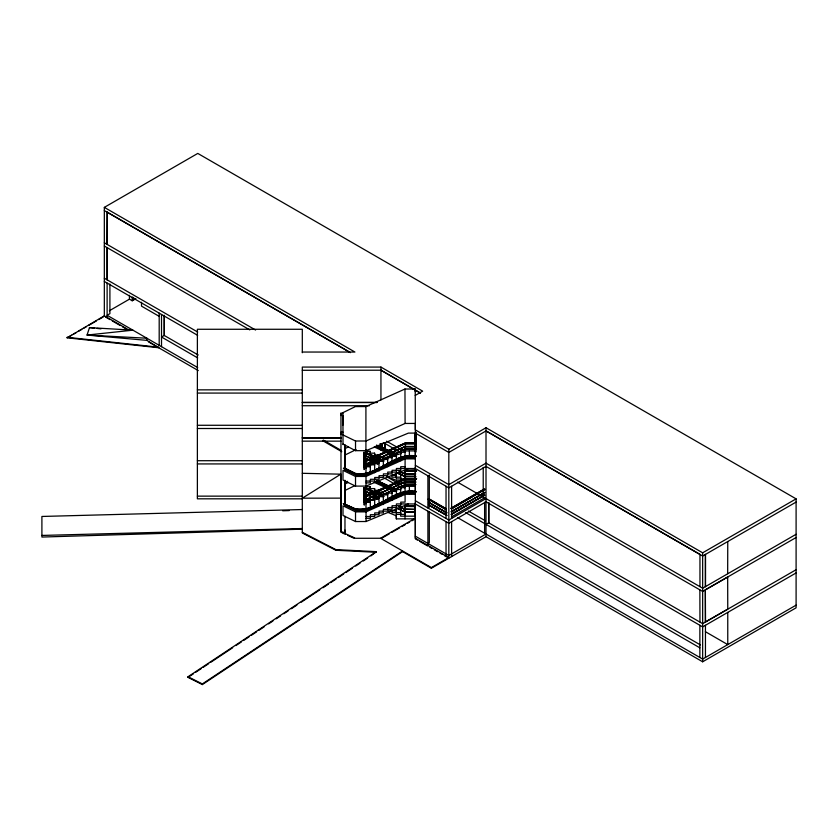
<?xml version="1.0" encoding="UTF-8"?>
<svg xmlns="http://www.w3.org/2000/svg" width="838" height="838" viewBox="0 0 838 838"><rect width="100%" height="100%" fill="white"/><g stroke="black" fill="none" stroke-linecap="round" stroke-linejoin="round"><path stroke-width="1.26" d="M405.236 451.975L405.435 443.595M405.236 449.178L365.986 466.609L364.331 466.619M146.87 340.364L146.87 338.217L87.047 335.064L132.917 330.172L89.477 327.606L87.047 335.064L146.87 340.364L158.728 347.749L67.134 337.819L104.331 315.811L129.555 330.371M380.997 370.218L420.404 393.074L380.997 370.218L302.309 370.291M202.346 684.583L202.346 683.934L402.565 550.964L402.565 551.603L202.346 684.583L188.026 677.387L188.026 676.748L376.377 551.655L370.93 555.908M188.026 677.387L193.473 673.773M195.652 672.327L201.089 668.714M203.267 667.268L208.714 663.654M210.893 662.209L232.66 647.743M235.928 645.574L241.375 641.96M243.554 640.515L248.991 636.901M251.17 635.455L256.617 631.842M258.795 630.385L264.242 626.772M268.589 623.881L272.947 620.989M276.215 618.821L280.573 615.93M283.831 613.762L288.188 610.871M291.456 608.702L296.903 605.078M301.251 602.187L319.76 589.9M323.028 587.731L328.475 584.117M330.654 582.661L336.09 579.048M338.269 577.602L343.716 573.988M345.895 572.543L352.421 568.206M355.689 566.038L360.047 563.146M363.315 560.978L367.662 558.077M340.909 498.128L340.825 474.182L302.309 498.181L340.909 498.128L341.035 531.701L355.522 538.289L380.546 538.258L415.271 518.209M104.331 316.345L104.331 207.374L197.778 153.417L796.1 498.861L796.1 607.833L702.653 661.79L486.009 536.708L431.381 568.248L402.565 551.603M107.212 212.15L107.117 244.413L107.212 212.15L349.561 352.075M109.349 310.762L129.44 299.166L132.226 300.779L135.882 298.663M67.134 337.819L71.649 335.221M73.901 333.912L76.153 332.613M78.405 331.314L81.789 329.355M84.041 328.056L86.293 326.757M88.556 325.458L96.443 320.902M98.695 319.603L103.2 316.994M415.219 395.452L422.656 391.157L380.944 367.075L302.309 367.075L302.309 532.968L335.881 550.262L376.377 552.294M415.7 456.521L416.392 456.113C394.07 451.41 377.812 477.22 355.511 473.439L344.135 467.929L355.511 473.659C377.812 477.43 394.07 451.63 416.392 456.333L405.089 456.668L366.038 474.214L355.522 474.224L343.381 468.348L355.522 474.015L366.038 473.994L405.089 456.448L415.7 456.731M417.575 540.143L415.344 538.855L415.344 423.441L405.089 423.452L366.038 440.998L355.522 441.008L343.004 434.953L342.92 412.673L355.396 406.587L365.913 406.566L404.964 389.021L415.219 389.01L415.344 429.884L448.822 449.21L486.009 427.736L702.653 552.808L796.1 498.861M699.96 586.579L699.96 554.368L486.103 430.9L448.822 452.426L415.344 433.099L408.389 433.11L366.038 450.666L355.522 450.676L343.004 444.088M343.381 503.565L355.522 509.441L366.038 509.431L405.089 491.885L416.392 491.55C394.07 486.836 377.812 512.647 355.511 508.876L343.381 503.565L355.522 509.661L366.038 509.64L405.089 492.095L416.392 491.759C394.07 487.056 377.812 512.866 355.511 509.085L343.381 503.785M446.382 509.881L428.249 499.197L428.941 498.799L445.942 508.614M428.249 499.417L428.941 499.008L445.942 508.823M486.103 466.326L448.822 487.852L415.344 468.536L396.416 468.494L396.416 472.077L387.732 472.087L387.732 475.67L379.059 475.68L379.059 479.273L370.375 479.284L370.375 482.866L366.038 482.877M446.654 512.94L428.532 502.255L446.801 512.647M446.654 515.517L428.532 504.832L446.801 515.223M381.667 538.247L389.513 533.722M391.755 532.434L399.59 527.909M401.831 526.61L405.194 524.672M407.436 523.373L409.677 522.084M411.908 520.786L414.15 519.497M450.98 508.216L484.27 488.994L484.961 489.402L451.672 508.834M450.98 508.436L484.27 489.214L484.961 489.612M451.672 508.624L484.961 489.402M451.253 511.599L484.689 492.461L451.399 511.892M451.253 511.819L484.689 492.461M451.253 514.176L484.689 495.038L451.399 514.469M451.253 514.396L484.689 495.248M451.326 517.015L484.615 497.793M486.103 498.537L448.822 520.063L415.344 500.736M427.904 543.422L429.297 542.615L429.297 511.693M486.009 534.026L448.822 555.5L415.344 536.173M380.546 538.258L431.381 567.598L448.822 557.532L415.344 538.216L415.229 502.884M796.1 502.077L702.653 556.034L486.009 430.952M699.866 589.847L699.96 622.005M796.1 534.288L702.653 588.245L486.009 463.163L448.822 484.636L415.344 465.31M705.355 589.795L705.449 622.058L705.355 589.795L727.761 576.973M796.1 537.514L702.653 591.46L486.009 466.389M705.355 622.005L727.761 609.174L727.667 576.911M796.1 569.725L702.653 623.671L457.548 482.154M796.1 572.941L702.653 626.897L486.009 501.815L448.822 523.289L415.344 503.963L396.416 503.921L396.416 507.503L387.732 507.514L387.732 511.107L379.059 511.117L379.059 514.7L370.375 514.71L370.375 518.293L366.038 518.303M796.1 605.151L702.653 659.097L457.81 517.748M348.262 446.989L344.9 448.634L344.952 470.17M344.9 455.076L356.119 449.597M345.193 482.426L347.456 481.316M348.262 482.416L344.9 484.06L344.952 505.597M344.9 490.502L354.998 485.569M365.986 460.586L405.037 443.04L415.648 443.03L405.037 443.25L365.986 460.806L364.719 460.586L365.986 460.806M416.339 443.815L405.047 443.826L365.986 461.371L363.734 461.371L365.986 461.162L405.047 443.606L416.339 443.595M365.986 464.032L405.037 446.486L415.899 446.476M365.986 466.724L405.037 449.178L416.088 449.378M415.899 449.168L405.037 449.283L365.986 466.944L364.132 466.944L364.101 455.862L365.955 455.862L378.975 461.937M415.229 433.382L415.344 458.868L405.089 458.878L366.038 476.434L355.522 476.445L343.004 470.38L343.004 480.048L355.522 486.103L366.038 486.092L408.389 468.536M416.559 478.666L405.037 478.687L364.719 496.232L405.037 478.467L416.559 478.456M383.71 495.97L365.955 487.842L363.702 487.842L363.734 496.808L365.986 496.798L405.047 479.252L416.297 479.242M364.132 499.584L365.986 499.584L405.037 481.923L415.679 481.902M415.679 482.018L405.037 482.028L365.986 499.678L364.331 499.689M364.132 499.794L365.986 499.794L405.037 481.923M344.973 505.283L356.234 510.73L366.038 510.719L405.089 493.173L415.344 493.163M415.229 467.447L415.344 494.294L405.089 494.315L366.038 511.861L355.522 511.871L343.004 505.817L343.004 515.475L355.522 521.54L366.038 521.519L408.389 503.973M282.689 510.782L289.225 510.583M302.309 529.176L41.9 537.053L41.9 516.459L302.309 509.535M41.9 535.44L302.309 528.527M344.973 516.187L344.973 532.34L341.035 532.34L340.951 413.207L342.92 413.197M342.993 432.146L341.024 432.146L341.035 434.43L343.004 434.43L343.004 444.622M416.088 443.47L416.088 451.954M416.088 446.591L405.037 446.602L365.986 464.252L364.132 464.367M416.088 446.801L405.037 446.706L365.986 464.367L364.331 464.252M405.435 449.178L416.088 449.053M370.323 464.86L374.659 464.849L374.659 463.058L379.006 463.058L379.006 461.256L383.343 461.256L383.343 459.465L387.68 459.454L387.68 457.663L392.016 457.653L392.016 455.862L396.364 455.862L396.364 454.07L400.7 454.06L400.7 452.269L405.037 452.258L405.037 450.896L415.292 450.886M365.913 406.566L365.913 451.378L370.249 451.368L370.354 473.899M383.71 460.753L365.955 452.625L363.702 452.415L365.955 452.405L383.71 460.533M374.701 472.716L374.596 453.159L370.249 453.169L370.249 451.368L365.913 451.378M379.038 470.925L378.933 454.94L374.596 454.95L374.596 453.159M364.101 456.071L365.955 455.966M364.3 456.186L365.955 456.186M383.28 460.355L383.27 456.731L378.933 456.741L378.933 454.94M415.344 457.726L405.089 457.747L366.038 475.293L356.234 475.303L344.973 469.856M364.101 458.554L365.955 458.543L377.791 464.063M387.606 458.522L383.27 458.522L383.27 456.731M364.101 458.648L365.955 458.648M364.3 458.763L365.955 458.763L376.608 463.644M364.132 464.043L365.986 464.147M365.965 464.661L370.302 464.65L370.323 466.651L364.132 466.735M367.044 466.452L370.302 466.452M405.089 466.682L400.753 466.693L400.753 470.275L392.069 470.286L392.069 473.879L383.395 473.889L383.395 477.471L374.712 477.482L374.712 481.064L366.038 481.075M364.331 469.521L364.3 452.855L364.101 461.34M405.005 470.506L415.271 470.275L405.005 470.286L405.047 479.252M405.236 487.402L405.403 470.851M405.016 470.862L416.538 470.841M416.538 471.061L405.016 471.071L405.016 480.75M415.648 473.837L405.403 473.858M405.016 473.952L415.648 474.057M415.648 476.298L405.016 476.319L396.73 472.527M396.73 472.632L405.016 476.529L415.648 476.413M405.016 476.529L415.648 476.633M416.297 479.022L405.047 479.043L365.986 496.588L363.734 496.808M415.271 480.74L400.679 480.75L400.679 477.168L391.995 477.178L391.995 475.387L396.343 475.376L396.343 478.969L405.016 478.959L405.016 483.966L415.271 483.955M405.037 482.133L415.679 482.238M415.679 484.479L405.435 484.605M415.679 484.594L405.037 484.71L365.986 502.371L364.132 502.371L364.101 491.288L365.955 491.403L378.975 497.468M405.236 484.605L415.679 484.814M370.323 500.286L374.659 500.286L374.659 498.484L379.006 498.484L379.006 496.693L383.343 496.683L383.343 494.891L387.68 494.891L387.68 493.09L392.016 493.09L392.016 491.298L396.364 491.288L396.364 489.497L400.7 489.486L400.7 487.695L405.037 487.695L405.037 486.333L415.292 486.312M365.913 486.805L370.249 486.794L370.354 509.326M364.101 496.777L364.3 488.282L364.331 504.843M383.71 496.756L364.698 488.407L383.71 496.536M374.691 507.524L374.596 488.585L370.249 488.596L370.249 486.794M379.027 505.733L378.933 490.377L374.596 490.377L374.596 488.585M364.101 491.508L365.955 491.497M364.3 491.623L365.955 491.613L378.975 497.573M383.375 504.549L383.27 492.157L378.933 492.168L378.933 490.377M387.606 493.949L383.27 493.959L383.27 492.157M365.955 494.19L364.101 494.085L365.955 493.98L376.608 499.071M364.331 496.463L364.132 504.947M365.965 500.087L370.302 500.087L370.323 502.077L364.331 502.161M364.132 502.046L370.302 501.878M405.005 505.723L415.271 505.712L415.271 506.498L405.016 506.508M405.005 505.932L415.271 505.712M405.403 506.162L405.204 514.647L405.403 506.278M405.016 506.288L415.271 506.498M414.873 509.274L405.403 509.169L414.873 509.483M405.204 509.494L399.098 506.571M388.748 510.824L396.343 510.813L396.343 518.869L415.271 518.848M405.016 511.746L414.873 511.85L405.016 511.861L396.73 508.069M405.403 511.966L414.873 512.06M396.343 514.396L405.016 514.385L405.016 518.858M414.873 514.522L415.072 506.152L415.072 514.637M415.271 516.166L400.679 516.187L400.679 512.594L391.995 512.605L391.995 510.813M366.038 516.512L374.712 516.501L374.712 512.908L383.395 512.898L383.395 509.315L392.069 509.305L392.069 505.723L400.753 505.712L400.753 502.119L405.089 502.119L405.089 493.173M302.309 352.044L354.914 352.044L104.331 207.374M197.38 389.848L302.309 389.848M197.38 393.074L302.309 393.074M302.309 402.429L377.131 402.429M302.309 402.502L377.079 402.502M302.309 405.728L369.349 405.728M197.38 425.275L302.309 425.275M197.38 428.501L302.309 428.501M302.309 437.855L341.014 437.855M302.309 437.939L340.982 437.939M302.309 441.155L340.982 441.155M197.38 460.711L302.309 460.711M197.38 463.927L302.309 463.927M197.38 496.138L302.309 496.138M302.309 498.82L197.38 498.82L197.38 329.271L302.309 329.271L302.309 352.735M302.309 473.302L340.825 474.182M302.309 532.319L335.881 549.623L376.377 551.655M89.477 327.606L94.589 328.161M97.145 328.433L100.979 328.852M67.134 337.285L158.728 347.215M386.936 476.518L405.016 483.966M387.963 512.374L396.343 515.82M342.145 532.853L345.486 534.372M347.718 535.388L354.401 538.425M377.749 445.491L397.861 454.699M376.566 445.167L396.678 454.374M376.566 445.387L396.678 454.594M376.566 445.596L396.678 454.814M375.382 446.34L396.678 456.092M374.198 446.937L394.321 456.144M383.71 461.11L364.698 452.981L383.71 461.319M399.098 471.145L405.016 473.858M365.955 456.071L378.975 462.147M399.098 471.249L405.016 474.067M365.955 458.438L377.791 463.854M396.73 472.852L405.016 476.644M377.749 480.918L396.678 489.591M377.749 481.138L396.678 489.801M376.566 480.813L396.678 490.021M376.566 481.033L396.678 490.24M375.382 481.766L396.678 491.518M374.198 482.363L394.321 491.571M383.71 496.18L365.955 488.051L363.702 487.842M378.975 497.248L365.955 491.613M399.098 506.456L405.204 509.169M399.098 506.791L405.016 509.494M365.955 493.865L377.791 499.28M396.73 508.163L405.016 512.07M188.026 676.748L202.346 683.934M727.761 541.537L727.667 573.695M104.331 210.589L350.389 352.651M104.331 242.8L255.569 330.015M104.331 246.026L249.776 329.889M104.331 278.226L197.726 332.047M386.58 441.186L404.702 451.535M104.331 281.453L197.653 335.336M383.458 442.611L401.381 452.949M159.335 316.429L141.517 306.142L141.517 302.277M379.907 443.773L382.159 445.072M705.376 631.684L727.761 644.611L727.761 612.4M198.229 354.998L164.206 335.451L164.206 315.413M468.327 511.033L485.171 520.66M700.39 644.914L488.711 522.807L488.711 502.758M197.705 357.91L161.514 337.012L164.3 335.399L164.3 315.36M465.635 512.594L484.615 523.551M699.866 647.826L486.009 524.358L488.805 522.755L488.805 502.706M428.249 499.197L446.382 509.661M197.705 367.568L107.117 315.277L109.904 313.663L109.904 284.03M323.259 440.055L341.349 450.509M386.821 476.759L404.744 487.098M322.599 440.641L341.768 451.713M428.532 502.255L446.801 512.856M105.462 317.005L109.998 319.613M112.261 320.923L120.19 325.5M122.463 326.81L125.857 328.779M148.525 341.862L198.292 370.595M384.579 478.142L401.381 487.842M428.532 504.832L446.801 515.433M419.807 541.432L427.621 545.947M429.852 547.235L432.083 548.513M434.314 549.801L437.666 551.739M439.898 553.028L442.129 554.316M444.36 555.604L448.822 558.181L448.822 449.21M416.036 432.377L416.067 442.862M415.899 446.591L415.847 432.303L415.899 449.262M415.606 432.764L415.648 443.595M409.373 450.896L409.405 458.145M409.373 486.323L409.405 493.572M404.964 389.021L405.089 423.452M405.037 450.896L405.068 459.35M405.037 486.333L405.058 493.729M404.974 505.314L405.016 516.177M400.7 452.269L400.732 460.722M400.658 471.134L400.679 478.959M400.7 487.695L400.732 496.148M400.658 506.561L400.679 514.396M396.364 454.07L396.395 462.524M396.332 472.967L396.343 477.178M396.364 489.497L396.395 497.95M396.322 507.776L396.343 512.605M396.322 515.265L396.343 518.869M392.016 455.862L392.048 464.315M392.016 491.298L392.048 500.338M387.68 457.663L387.711 466.703M387.68 493.09L387.711 502.13M383.343 459.465L383.364 468.505M365.913 449.577L366.038 486.092M365.955 487.842L365.955 488.627M365.986 496.023L365.986 496.798M366.038 510.719L366.038 521.519M365.923 486.218L366.007 511.128M364.698 488.407L364.719 496.232M364.3 455.977L364.331 466.829M364.3 491.403L364.331 502.266M363.702 452.415L363.734 461.371M344.963 530.066L344.973 532.34M340.951 413.207L340.961 415.48L342.931 415.48L342.931 425.138M705.449 625.284L705.449 657.495M702.653 552.808L702.653 661.79M699.866 625.284L699.866 657.495M486.009 427.736L486.009 536.708M484.615 502.266L484.615 533.219M483.222 467.353L483.222 496.986M451.609 486.25L451.609 518.46M451.609 521.676L451.609 556.568M446.036 486.25L446.036 518.46M446.036 521.676L446.036 555.929M431.381 567.598L431.381 568.248M429.297 474.978L429.297 507.179L427.904 507.985L427.904 475.775M427.904 511.211L427.904 545.454M415.219 389.01L415.219 391.587M415.219 434.105L415.219 450.854M405.435 443.48L405.435 451.975M405.403 470.736L405.435 487.402M405.037 443.25L405.047 443.606M405.089 458.878L405.089 468.547M405.037 484.825L365.986 502.161L365.986 503.879M405.089 491.529L405.089 491.885M385.134 442.852L385.134 451.619M385.04 442.904L385.04 451.672M382.338 443.208L382.338 450.729M380.944 367.075L380.944 399.925M380.944 443.731L380.944 450.174M365.965 462.869L365.965 466.452M365.986 466.651L365.986 468.452M365.965 498.296L365.965 501.878M366.038 509.075L366.038 509.431M364.698 452.625L364.729 461.162M364.132 461.036L364.132 469.521M355.522 441.008L355.522 450.676M355.522 476.445L355.522 486.103M355.511 509.085L355.522 509.441M355.522 511.871L355.522 521.54M344.973 445.376L344.963 470.149M344.973 480.803L344.963 505.586M344.9 444.769L344.9 457.349M344.9 480.195L344.9 492.775M335.881 549.623L335.881 550.262M161.514 314.47L161.514 346.681M159.189 313.129L159.189 345.329M133.619 297.396L133.619 299.973M132.226 296.914L132.226 300.779M129.44 295.301L129.44 299.166M107.212 247.577L107.212 279.787M107.117 247.629L107.117 279.84M107.117 283.066L107.117 317.424M705.449 554.421L705.449 586.631L705.449 554.421"/></g></svg>
